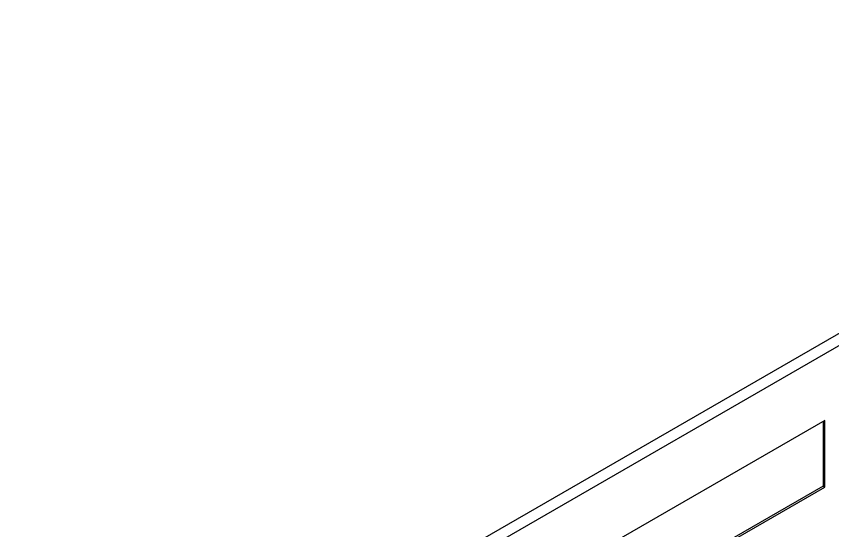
# Model space of a CAD drawing. Header units: feet. Extents: x 1280 to 1944, y 469 to 1148.
# Drawn here: x 1654.78 to 1704.72, y 588.44 to 619.93 of the extents above; entities that cross this region are included whole.
import ezdxf

# ---------------------------------------------------------------- set-up
doc = ezdxf.new("R2010")
doc.units = ezdxf.units.FT
doc.header["$LTSCALE"] = 100
doc.header["$MEASUREMENT"] = 0
doc.layers.add('Make2D$Visible$Curves', color=18, linetype='Continuous', true_color=0x000000)

msp = doc.modelspace()

# ---------------------------------------------------------------- linework, layer by layer
at = {"layer": 'Make2D$Visible$Curves'}
for points in [[(1743.421, 621.903), (1550.525, 510.534)], [(1550.744, 511.421), (1742.105, 621.903)], [(1704.234, 595.196), (1689.251, 586.545)], [(1704.14, 595.141), (1704.14, 591.167)], [(1704.234, 591.113), (1704.234, 595.196)], [(1704.14, 591.167), (1689.251, 582.571)], [(1689.251, 582.462), (1704.234, 591.113)], [(1704.14, 591.167), (1704.234, 591.113)]]:
    msp.add_lwpolyline(points, dxfattribs=at)

doc.saveas('drawing.dxf')
